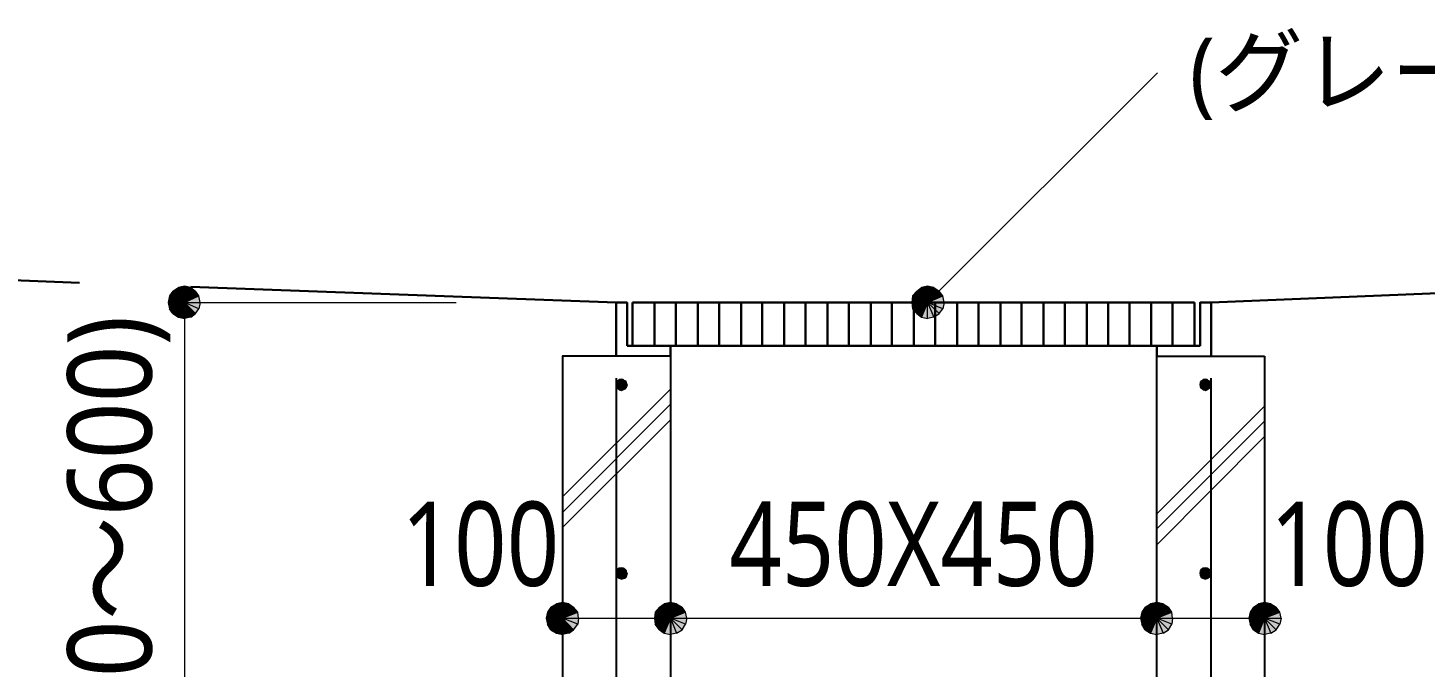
# Model space of a CAD drawing. Header units: millimetres. Extents: x 0 to 420, y 0 to 297.
# Drawn here: x 42.86 to 85.96, y 116.09 to 135.82 of the extents above; entities that cross this region are included whole.
import ezdxf
from ezdxf.enums import TextEntityAlignment as Align

# ---------------------------------------------------------------- set-up
doc = ezdxf.new("R2010")
doc.units = ezdxf.units.MM
doc.styles.add('kst32b', font='NotoSansJP-Variable.ttf')

msp = doc.modelspace()

# ---------------------------------------------------------------- hatches: boundary and pattern name
h = msp.add_hatch(color=7)
h.paths.add_polyline_path([(47.689, 127.847), (47.498, 127.804), (47.689, 127.339), (47.689, 127.847)])
h.paths.add_polyline_path([(47.498, 127.804), (47.689, 127.339), (47.329, 127.698), (47.498, 127.804)])
h.paths.add_polyline_path([(47.689, 127.339), (47.329, 127.698), (47.223, 127.55), (47.689, 127.339)])
h = msp.add_hatch(color=7)
h.paths.add_polyline_path([(48.133, 127.55), (48.027, 127.698), (47.689, 127.339), (48.133, 127.55)])
h.paths.add_polyline_path([(48.027, 127.698), (47.689, 127.339), (47.879, 127.804), (48.027, 127.698)])
h.paths.add_polyline_path([(47.689, 127.339), (47.879, 127.804), (47.689, 127.847), (47.689, 127.339)])
h = msp.add_hatch(color=7)
h.paths.add_polyline_path([(70.612, 127.847), (70.421, 127.804), (70.612, 127.339), (70.612, 127.847)])
h.paths.add_polyline_path([(70.421, 127.804), (70.612, 127.339), (70.273, 127.698), (70.421, 127.804)])
h.paths.add_polyline_path([(70.612, 127.339), (70.273, 127.698), (70.146, 127.55), (70.612, 127.339)])
h = msp.add_hatch(color=7)
h.paths.add_polyline_path([(71.078, 127.55), (70.972, 127.698), (70.612, 127.339), (71.078, 127.55)])
h.paths.add_polyline_path([(70.972, 127.698), (70.612, 127.339), (70.803, 127.804), (70.972, 127.698)])
h.paths.add_polyline_path([(70.612, 127.339), (70.803, 127.804), (70.612, 127.847), (70.612, 127.339)])
for points in [[(47.223, 127.55), (47.18, 127.339), (47.689, 127.339), (47.223, 127.55)], [(70.146, 127.55), (70.125, 127.339), (70.612, 127.339), (70.146, 127.55)], [(58.886, 117.792), (58.843, 117.602), (59.351, 117.602), (58.886, 117.792)], [(62.209, 117.792), (62.188, 117.602), (62.675, 117.602), (62.209, 117.792)], [(77.216, 117.792), (77.174, 117.602), (77.682, 117.602), (77.216, 117.792)], [(80.56, 117.792), (80.518, 117.602), (81.005, 117.602), (80.56, 117.792)]]:
    msp.add_hatch(color=7).paths.add_polyline_path(points)
h = msp.add_hatch(color=7)
h.paths.add_polyline_path([(47.18, 127.339), (47.223, 127.148), (47.689, 127.339), (47.18, 127.339)])
h.paths.add_polyline_path([(47.223, 127.148), (47.689, 127.339), (47.329, 127), (47.223, 127.148)])
h.paths.add_polyline_path([(47.689, 127.339), (47.329, 127), (47.498, 126.894), (47.689, 127.339)])
h = msp.add_hatch(color=7)
h.paths.add_polyline_path([(47.498, 126.894), (47.689, 126.852), (47.689, 127.339), (47.498, 126.894)])
h.paths.add_polyline_path([(47.689, 126.852), (47.689, 127.339), (47.879, 126.894), (47.689, 126.852)])
h.paths.add_polyline_path([(47.689, 127.339), (47.879, 126.894), (48.027, 127), (47.689, 127.339)])
h = msp.add_hatch(color=7)
h.paths.add_polyline_path([(48.027, 127), (48.133, 127.148), (47.689, 127.339), (48.027, 127)])
h.paths.add_polyline_path([(48.133, 127.148), (47.689, 127.339), (48.175, 127.339), (48.133, 127.148)])
h.paths.add_polyline_path([(47.689, 127.339), (48.175, 127.339), (48.133, 127.55), (47.689, 127.339)])
h = msp.add_hatch(color=7)
h.paths.add_polyline_path([(70.125, 127.339), (70.146, 127.148), (70.612, 127.339), (70.125, 127.339)])
h.paths.add_polyline_path([(70.146, 127.148), (70.612, 127.339), (70.273, 127), (70.146, 127.148)])
h.paths.add_polyline_path([(70.612, 127.339), (70.273, 127), (70.421, 126.894), (70.612, 127.339)])
h = msp.add_hatch(color=7)
h.paths.add_polyline_path([(70.421, 126.894), (70.612, 126.852), (70.612, 127.339), (70.421, 126.894)])
h.paths.add_polyline_path([(70.612, 126.852), (70.612, 127.339), (70.803, 126.894), (70.612, 126.852)])
h.paths.add_polyline_path([(70.612, 127.339), (70.803, 126.894), (70.972, 127), (70.612, 127.339)])
h = msp.add_hatch(color=7)
h.paths.add_polyline_path([(70.972, 127), (71.078, 127.148), (70.612, 127.339), (70.972, 127)])
h.paths.add_polyline_path([(71.078, 127.148), (70.612, 127.339), (71.12, 127.339), (71.078, 127.148)])
h.paths.add_polyline_path([(70.612, 127.339), (71.12, 127.339), (71.078, 127.55), (70.612, 127.339)])
h = msp.add_hatch(color=7)
h.paths.add_polyline_path([(61.066, 124.926), (61.002, 124.799), (61.172, 124.799), (61.066, 124.926)])
h.paths.add_polyline_path([(61.002, 124.799), (61.172, 124.799), (61.066, 124.693), (61.002, 124.799)])
h.paths.add_polyline_path([(61.172, 124.799), (61.066, 124.693), (61.172, 124.629), (61.172, 124.799)])
h = msp.add_hatch(color=7)
h.paths.add_polyline_path([(61.341, 124.799), (61.299, 124.926), (61.172, 124.799), (61.341, 124.799)])
h.paths.add_polyline_path([(61.299, 124.926), (61.172, 124.799), (61.172, 124.968), (61.299, 124.926)])
h.paths.add_polyline_path([(61.172, 124.799), (61.172, 124.968), (61.066, 124.926), (61.172, 124.799)])
h = msp.add_hatch(color=7)
h.paths.add_polyline_path([(61.172, 124.629), (61.299, 124.693), (61.172, 124.799), (61.172, 124.629)])
h.paths.add_polyline_path([(61.299, 124.693), (61.172, 124.799), (61.341, 124.799), (61.299, 124.693)])
h = msp.add_hatch(color=7)
h.paths.add_polyline_path([(79.058, 124.926), (79.015, 124.799), (79.185, 124.799), (79.058, 124.926)])
h.paths.add_polyline_path([(79.015, 124.799), (79.185, 124.799), (79.058, 124.693), (79.015, 124.799)])
h.paths.add_polyline_path([(79.185, 124.799), (79.058, 124.693), (79.185, 124.629), (79.185, 124.799)])
h = msp.add_hatch(color=7)
h.paths.add_polyline_path([(79.354, 124.799), (79.29, 124.926), (79.185, 124.799), (79.354, 124.799)])
h.paths.add_polyline_path([(79.29, 124.926), (79.185, 124.799), (79.185, 124.968), (79.29, 124.926)])
h.paths.add_polyline_path([(79.185, 124.799), (79.185, 124.968), (79.058, 124.926), (79.185, 124.799)])
h = msp.add_hatch(color=7)
h.paths.add_polyline_path([(79.185, 124.629), (79.29, 124.693), (79.185, 124.799), (79.185, 124.629)])
h.paths.add_polyline_path([(79.29, 124.693), (79.185, 124.799), (79.354, 124.799), (79.29, 124.693)])
h = msp.add_hatch(color=7)
h.paths.add_polyline_path([(61.066, 119.084), (61.002, 118.978), (61.172, 118.978), (61.066, 119.084)])
h.paths.add_polyline_path([(61.002, 118.978), (61.172, 118.978), (61.066, 118.851), (61.002, 118.978)])
h.paths.add_polyline_path([(61.172, 118.978), (61.066, 118.851), (61.172, 118.808), (61.172, 118.978)])
h = msp.add_hatch(color=7)
h.paths.add_polyline_path([(61.341, 118.978), (61.299, 119.084), (61.172, 118.978), (61.341, 118.978)])
h.paths.add_polyline_path([(61.299, 119.084), (61.172, 118.978), (61.172, 119.147), (61.299, 119.084)])
h.paths.add_polyline_path([(61.172, 118.978), (61.172, 119.147), (61.066, 119.084), (61.172, 118.978)])
h = msp.add_hatch(color=7)
h.paths.add_polyline_path([(61.172, 118.808), (61.299, 118.851), (61.172, 118.978), (61.172, 118.808)])
h.paths.add_polyline_path([(61.299, 118.851), (61.172, 118.978), (61.341, 118.978), (61.299, 118.851)])
h = msp.add_hatch(color=7)
h.paths.add_polyline_path([(79.058, 119.084), (79.015, 118.978), (79.185, 118.978), (79.058, 119.084)])
h.paths.add_polyline_path([(79.015, 118.978), (79.185, 118.978), (79.058, 118.851), (79.015, 118.978)])
h.paths.add_polyline_path([(79.185, 118.978), (79.058, 118.851), (79.185, 118.808), (79.185, 118.978)])
h = msp.add_hatch(color=7)
h.paths.add_polyline_path([(79.354, 118.978), (79.29, 119.084), (79.185, 118.978), (79.354, 118.978)])
h.paths.add_polyline_path([(79.29, 119.084), (79.185, 118.978), (79.185, 119.147), (79.29, 119.084)])
h.paths.add_polyline_path([(79.185, 118.978), (79.185, 119.147), (79.058, 119.084), (79.185, 118.978)])
h = msp.add_hatch(color=7)
h.paths.add_polyline_path([(79.185, 118.808), (79.29, 118.851), (79.185, 118.978), (79.185, 118.808)])
h.paths.add_polyline_path([(79.29, 118.851), (79.185, 118.978), (79.354, 118.978), (79.29, 118.851)])
h = msp.add_hatch(color=7)
h.paths.add_polyline_path([(59.351, 118.089), (59.161, 118.046), (59.351, 117.602), (59.351, 118.089)])
h.paths.add_polyline_path([(59.161, 118.046), (59.351, 117.602), (58.992, 117.941), (59.161, 118.046)])
h.paths.add_polyline_path([(59.351, 117.602), (58.992, 117.941), (58.886, 117.792), (59.351, 117.602)])
h = msp.add_hatch(color=7)
h.paths.add_polyline_path([(59.817, 117.792), (59.69, 117.941), (59.351, 117.602), (59.817, 117.792)])
h.paths.add_polyline_path([(59.69, 117.941), (59.351, 117.602), (59.542, 118.046), (59.69, 117.941)])
h.paths.add_polyline_path([(59.351, 117.602), (59.542, 118.046), (59.351, 118.089), (59.351, 117.602)])
h = msp.add_hatch(color=7)
h.paths.add_polyline_path([(59.69, 117.242), (59.817, 117.412), (59.351, 117.602), (59.69, 117.242)])
h.paths.add_polyline_path([(59.817, 117.412), (59.351, 117.602), (59.838, 117.602), (59.817, 117.412)])
h.paths.add_polyline_path([(59.351, 117.602), (59.838, 117.602), (59.817, 117.792), (59.351, 117.602)])
h = msp.add_hatch(color=7)
h.paths.add_polyline_path([(62.675, 118.089), (62.484, 118.046), (62.675, 117.602), (62.675, 118.089)])
h.paths.add_polyline_path([(62.484, 118.046), (62.675, 117.602), (62.336, 117.941), (62.484, 118.046)])
h.paths.add_polyline_path([(62.675, 117.602), (62.336, 117.941), (62.209, 117.792), (62.675, 117.602)])
h = msp.add_hatch(color=7)
h.paths.add_polyline_path([(63.14, 117.792), (63.034, 117.941), (62.675, 117.602), (63.14, 117.792)])
h.paths.add_polyline_path([(63.034, 117.941), (62.675, 117.602), (62.865, 118.046), (63.034, 117.941)])
h.paths.add_polyline_path([(62.675, 117.602), (62.865, 118.046), (62.675, 118.089), (62.675, 117.602)])
h = msp.add_hatch(color=7)
h.paths.add_polyline_path([(63.034, 117.242), (63.14, 117.412), (62.675, 117.602), (63.034, 117.242)])
h.paths.add_polyline_path([(63.14, 117.412), (62.675, 117.602), (63.183, 117.602), (63.14, 117.412)])
h.paths.add_polyline_path([(62.675, 117.602), (63.183, 117.602), (63.14, 117.792), (62.675, 117.602)])
h = msp.add_hatch(color=7)
h.paths.add_polyline_path([(77.682, 118.089), (77.491, 118.046), (77.682, 117.602), (77.682, 118.089)])
h.paths.add_polyline_path([(77.491, 118.046), (77.682, 117.602), (77.322, 117.941), (77.491, 118.046)])
h.paths.add_polyline_path([(77.682, 117.602), (77.322, 117.941), (77.216, 117.792), (77.682, 117.602)])
h = msp.add_hatch(color=7)
h.paths.add_polyline_path([(78.147, 117.792), (78.042, 117.941), (77.682, 117.602), (78.147, 117.792)])
h.paths.add_polyline_path([(78.042, 117.941), (77.682, 117.602), (77.872, 118.046), (78.042, 117.941)])
h.paths.add_polyline_path([(77.682, 117.602), (77.872, 118.046), (77.682, 118.089), (77.682, 117.602)])
h = msp.add_hatch(color=7)
h.paths.add_polyline_path([(78.042, 117.242), (78.147, 117.412), (77.682, 117.602), (78.042, 117.242)])
h.paths.add_polyline_path([(78.147, 117.412), (77.682, 117.602), (78.169, 117.602), (78.147, 117.412)])
h.paths.add_polyline_path([(77.682, 117.602), (78.169, 117.602), (78.147, 117.792), (77.682, 117.602)])
h = msp.add_hatch(color=7)
h.paths.add_polyline_path([(81.005, 118.089), (80.814, 118.046), (81.005, 117.602), (81.005, 118.089)])
h.paths.add_polyline_path([(80.814, 118.046), (81.005, 117.602), (80.666, 117.941), (80.814, 118.046)])
h.paths.add_polyline_path([(81.005, 117.602), (80.666, 117.941), (80.56, 117.792), (81.005, 117.602)])
h = msp.add_hatch(color=7)
h.paths.add_polyline_path([(81.471, 117.792), (81.365, 117.941), (81.005, 117.602), (81.471, 117.792)])
h.paths.add_polyline_path([(81.365, 117.941), (81.005, 117.602), (81.195, 118.046), (81.365, 117.941)])
h.paths.add_polyline_path([(81.005, 117.602), (81.195, 118.046), (81.005, 118.089), (81.005, 117.602)])
h = msp.add_hatch(color=7)
h.paths.add_polyline_path([(81.365, 117.242), (81.471, 117.412), (81.005, 117.602), (81.365, 117.242)])
h.paths.add_polyline_path([(81.471, 117.412), (81.005, 117.602), (81.513, 117.602), (81.471, 117.412)])
h.paths.add_polyline_path([(81.005, 117.602), (81.513, 117.602), (81.471, 117.792), (81.005, 117.602)])
h = msp.add_hatch(color=7)
h.paths.add_polyline_path([(58.843, 117.602), (58.886, 117.412), (59.351, 117.602), (58.843, 117.602)])
h.paths.add_polyline_path([(58.886, 117.412), (59.351, 117.602), (58.992, 117.242), (58.886, 117.412)])
h.paths.add_polyline_path([(59.351, 117.602), (58.992, 117.242), (59.161, 117.136), (59.351, 117.602)])
h = msp.add_hatch(color=7)
h.paths.add_polyline_path([(59.161, 117.136), (59.351, 117.094), (59.351, 117.602), (59.161, 117.136)])
h.paths.add_polyline_path([(59.351, 117.094), (59.351, 117.602), (59.542, 117.136), (59.351, 117.094)])
h.paths.add_polyline_path([(59.351, 117.602), (59.542, 117.136), (59.69, 117.242), (59.351, 117.602)])
h = msp.add_hatch(color=7)
h.paths.add_polyline_path([(62.188, 117.602), (62.209, 117.412), (62.675, 117.602), (62.188, 117.602)])
h.paths.add_polyline_path([(62.209, 117.412), (62.675, 117.602), (62.336, 117.242), (62.209, 117.412)])
h.paths.add_polyline_path([(62.675, 117.602), (62.336, 117.242), (62.484, 117.136), (62.675, 117.602)])
h = msp.add_hatch(color=7)
h.paths.add_polyline_path([(62.484, 117.136), (62.675, 117.094), (62.675, 117.602), (62.484, 117.136)])
h.paths.add_polyline_path([(62.675, 117.094), (62.675, 117.602), (62.865, 117.136), (62.675, 117.094)])
h.paths.add_polyline_path([(62.675, 117.602), (62.865, 117.136), (63.034, 117.242), (62.675, 117.602)])
h = msp.add_hatch(color=7)
h.paths.add_polyline_path([(77.174, 117.602), (77.216, 117.412), (77.682, 117.602), (77.174, 117.602)])
h.paths.add_polyline_path([(77.216, 117.412), (77.682, 117.602), (77.322, 117.242), (77.216, 117.412)])
h.paths.add_polyline_path([(77.682, 117.602), (77.322, 117.242), (77.491, 117.136), (77.682, 117.602)])
h = msp.add_hatch(color=7)
h.paths.add_polyline_path([(77.491, 117.136), (77.682, 117.094), (77.682, 117.602), (77.491, 117.136)])
h.paths.add_polyline_path([(77.682, 117.094), (77.682, 117.602), (77.872, 117.136), (77.682, 117.094)])
h.paths.add_polyline_path([(77.682, 117.602), (77.872, 117.136), (78.042, 117.242), (77.682, 117.602)])
h = msp.add_hatch(color=7)
h.paths.add_polyline_path([(80.518, 117.602), (80.56, 117.412), (81.005, 117.602), (80.518, 117.602)])
h.paths.add_polyline_path([(80.56, 117.412), (81.005, 117.602), (80.666, 117.242), (80.56, 117.412)])
h.paths.add_polyline_path([(81.005, 117.602), (80.666, 117.242), (80.814, 117.136), (81.005, 117.602)])
h = msp.add_hatch(color=7)
h.paths.add_polyline_path([(80.814, 117.136), (81.005, 117.094), (81.005, 117.602), (80.814, 117.136)])
h.paths.add_polyline_path([(81.005, 117.094), (81.005, 117.602), (81.195, 117.136), (81.005, 117.094)])
h.paths.add_polyline_path([(81.005, 117.602), (81.195, 117.136), (81.365, 117.242), (81.005, 117.602)])

# ---------------------------------------------------------------- linework, layer by layer
at = {"lineweight": 13}
for points in [[(70.612, 127.339), (77.703, 134.429)], [(47.689, 127.339), (56.071, 127.339)], [(47.689, 127.339), (47.689, 108.691), (47.689, 103.674), (47.689, 99.674), (47.689, 97.684), (47.689, 94.34)], [(62.675, 124.672), (59.351, 121.348)], [(59.351, 120.862), (62.675, 124.206)], [(81.005, 124.142), (77.682, 120.819)], [(62.675, 123.719), (59.351, 120.396)], [(77.682, 120.354), (81.005, 123.677)], [(81.005, 123.211), (77.682, 119.867)], [(59.351, 117.602), (62.675, 117.602), (77.682, 117.602), (81.005, 117.602)]]:
    msp.add_lwpolyline(points, dxfattribs=at)
at = {"lineweight": 30}
for points in [[(38.015, 128.206), (44.45, 127.952)], [(79.354, 127.339), (101.875, 128.27)], [(61.002, 127.339), (47.879, 127.825)], [(61.002, 125.688), (61.002, 127.339), (61.341, 127.339), (61.341, 126.005)], [(61.51, 127.339), (78.846, 127.339)], [(61.51, 127.339), (61.51, 126.005)], [(62.188, 126.005), (62.188, 127.339)], [(62.844, 127.339), (62.844, 126.005)], [(63.521, 126.005), (63.521, 127.339)], [(64.177, 127.339), (64.177, 126.005)], [(64.855, 126.005), (64.855, 127.339)], [(65.511, 127.339), (65.511, 126.005)], [(66.188, 126.005), (66.188, 127.339)], [(66.844, 127.339), (66.844, 126.005)], [(67.522, 126.005), (67.522, 127.339)], [(68.178, 127.339), (68.178, 126.005)], [(68.855, 126.005), (68.855, 127.339)], [(69.511, 127.339), (69.511, 126.005)], [(70.189, 126.005), (70.189, 127.339)], [(70.845, 127.339), (70.845, 126.005)], [(71.522, 126.005), (71.522, 127.339)], [(72.178, 127.339), (72.178, 126.005)], [(72.856, 126.005), (72.856, 127.339)], [(73.512, 127.339), (73.512, 126.005)], [(74.189, 126.005), (74.189, 127.339)], [(74.845, 127.339), (74.845, 126.005)], [(75.523, 126.005), (75.523, 127.339)], [(76.179, 127.339), (76.179, 126.005)], [(76.835, 126.005), (76.835, 127.339)], [(77.512, 127.339), (77.512, 126.005)], [(78.169, 126.005), (78.169, 127.339)], [(78.846, 126.005), (78.846, 127.339)], [(79.354, 125.688), (79.354, 127.339), (79.015, 127.339), (79.015, 126.005)], [(79.015, 126.005), (61.341, 126.005)], [(62.675, 126.005), (62.675, 125.688)], [(77.682, 126.005), (77.682, 125.688)]]:
    msp.add_lwpolyline(points, dxfattribs=at)
at = {"lineweight": 0}
for points in [[(47.689, 127.339), (47.329, 127.698), (47.223, 127.55)], [(47.498, 127.804), (47.689, 127.339), (47.329, 127.698)], [(47.689, 127.847), (47.498, 127.804), (47.689, 127.339)], [(47.689, 127.339), (47.879, 127.804), (47.689, 127.847)], [(48.027, 127.698), (47.689, 127.339), (47.879, 127.804)], [(48.133, 127.55), (48.027, 127.698), (47.689, 127.339)], [(70.612, 127.339), (70.273, 127.698), (70.146, 127.55)], [(70.421, 127.804), (70.612, 127.339), (70.273, 127.698)], [(70.612, 127.847), (70.421, 127.804), (70.612, 127.339)], [(70.612, 127.339), (70.803, 127.804), (70.612, 127.847)], [(70.972, 127.698), (70.612, 127.339), (70.803, 127.804)], [(71.078, 127.55), (70.972, 127.698), (70.612, 127.339)], [(47.223, 127.55), (47.18, 127.339), (47.689, 127.339)], [(47.18, 127.339), (47.223, 127.148), (47.689, 127.339)], [(47.223, 127.148), (47.689, 127.339), (47.329, 127)], [(47.689, 127.339), (47.329, 127), (47.498, 126.894)], [(47.498, 126.894), (47.689, 126.852), (47.689, 127.339)], [(47.689, 127.339), (48.175, 127.339), (48.133, 127.55)], [(47.689, 126.852), (47.689, 127.339), (47.879, 126.894)], [(47.689, 127.339), (47.879, 126.894), (48.027, 127)], [(48.027, 127), (48.133, 127.148), (47.689, 127.339)], [(48.133, 127.148), (47.689, 127.339), (48.175, 127.339)], [(70.146, 127.55), (70.125, 127.339), (70.612, 127.339)], [(70.125, 127.339), (70.146, 127.148), (70.612, 127.339)], [(70.146, 127.148), (70.612, 127.339), (70.273, 127)], [(70.612, 127.339), (70.273, 127), (70.421, 126.894)], [(70.421, 126.894), (70.612, 126.852), (70.612, 127.339)], [(70.612, 127.339), (71.12, 127.339), (71.078, 127.55)], [(70.612, 126.852), (70.612, 127.339), (70.803, 126.894)], [(70.612, 127.339), (70.803, 126.894), (70.972, 127)], [(70.972, 127), (71.078, 127.148), (70.612, 127.339)], [(71.078, 127.148), (70.612, 127.339), (71.12, 127.339)], [(61.066, 124.926), (61.002, 124.799), (61.172, 124.799)], [(61.002, 124.799), (61.172, 124.799), (61.066, 124.693)], [(61.172, 124.799), (61.172, 124.968), (61.066, 124.926)], [(61.172, 124.799), (61.066, 124.693), (61.172, 124.629)], [(61.299, 124.926), (61.172, 124.799), (61.172, 124.968)], [(61.341, 124.799), (61.299, 124.926), (61.172, 124.799)], [(61.172, 124.629), (61.299, 124.693), (61.172, 124.799)], [(61.299, 124.693), (61.172, 124.799), (61.341, 124.799)], [(79.058, 124.926), (79.015, 124.799), (79.185, 124.799)], [(79.015, 124.799), (79.185, 124.799), (79.058, 124.693)], [(79.185, 124.799), (79.185, 124.968), (79.058, 124.926)], [(79.185, 124.799), (79.058, 124.693), (79.185, 124.629)], [(79.29, 124.926), (79.185, 124.799), (79.185, 124.968)], [(79.354, 124.799), (79.29, 124.926), (79.185, 124.799)], [(79.185, 124.629), (79.29, 124.693), (79.185, 124.799)], [(79.29, 124.693), (79.185, 124.799), (79.354, 124.799)], [(61.066, 119.084), (61.002, 118.978), (61.172, 118.978)], [(61.002, 118.978), (61.172, 118.978), (61.066, 118.851)], [(61.172, 118.978), (61.172, 119.147), (61.066, 119.084)], [(61.172, 118.978), (61.066, 118.851), (61.172, 118.808)], [(61.299, 119.084), (61.172, 118.978), (61.172, 119.147)], [(61.341, 118.978), (61.299, 119.084), (61.172, 118.978)], [(61.172, 118.808), (61.299, 118.851), (61.172, 118.978)], [(61.299, 118.851), (61.172, 118.978), (61.341, 118.978)], [(79.058, 119.084), (79.015, 118.978), (79.185, 118.978)], [(79.015, 118.978), (79.185, 118.978), (79.058, 118.851)], [(79.185, 118.978), (79.185, 119.147), (79.058, 119.084)], [(79.185, 118.978), (79.058, 118.851), (79.185, 118.808)], [(79.29, 119.084), (79.185, 118.978), (79.185, 119.147)], [(79.354, 118.978), (79.29, 119.084), (79.185, 118.978)], [(79.185, 118.808), (79.29, 118.851), (79.185, 118.978)], [(79.29, 118.851), (79.185, 118.978), (79.354, 118.978)], [(58.886, 117.792), (58.843, 117.602), (59.351, 117.602)], [(59.351, 117.602), (58.992, 117.941), (58.886, 117.792)], [(59.161, 118.046), (59.351, 117.602), (58.992, 117.941)], [(59.351, 118.089), (59.161, 118.046), (59.351, 117.602)], [(59.351, 117.602), (59.542, 118.046), (59.351, 118.089)], [(59.69, 117.941), (59.351, 117.602), (59.542, 118.046)], [(59.817, 117.792), (59.69, 117.941), (59.351, 117.602)], [(59.351, 117.602), (59.838, 117.602), (59.817, 117.792)], [(62.209, 117.792), (62.188, 117.602), (62.675, 117.602)], [(62.675, 117.602), (62.336, 117.941), (62.209, 117.792)], [(62.484, 118.046), (62.675, 117.602), (62.336, 117.941)], [(62.675, 118.089), (62.484, 118.046), (62.675, 117.602)], [(62.675, 117.602), (62.865, 118.046), (62.675, 118.089)], [(63.034, 117.941), (62.675, 117.602), (62.865, 118.046)], [(63.14, 117.792), (63.034, 117.941), (62.675, 117.602)], [(62.675, 117.602), (63.183, 117.602), (63.14, 117.792)], [(77.216, 117.792), (77.174, 117.602), (77.682, 117.602)], [(77.682, 117.602), (77.322, 117.941), (77.216, 117.792)], [(77.491, 118.046), (77.682, 117.602), (77.322, 117.941)], [(77.682, 118.089), (77.491, 118.046), (77.682, 117.602)], [(77.682, 117.602), (77.872, 118.046), (77.682, 118.089)], [(78.042, 117.941), (77.682, 117.602), (77.872, 118.046)], [(78.147, 117.792), (78.042, 117.941), (77.682, 117.602)], [(77.682, 117.602), (78.169, 117.602), (78.147, 117.792)], [(80.56, 117.792), (80.518, 117.602), (81.005, 117.602)], [(81.005, 117.602), (80.666, 117.941), (80.56, 117.792)], [(80.814, 118.046), (81.005, 117.602), (80.666, 117.941)], [(81.005, 118.089), (80.814, 118.046), (81.005, 117.602)], [(81.005, 117.602), (81.195, 118.046), (81.005, 118.089)], [(81.365, 117.941), (81.005, 117.602), (81.195, 118.046)], [(81.471, 117.792), (81.365, 117.941), (81.005, 117.602)], [(81.005, 117.602), (81.513, 117.602), (81.471, 117.792)], [(58.843, 117.602), (58.886, 117.412), (59.351, 117.602)], [(58.886, 117.412), (59.351, 117.602), (58.992, 117.242)], [(59.351, 117.602), (58.992, 117.242), (59.161, 117.136)], [(59.161, 117.136), (59.351, 117.094), (59.351, 117.602)], [(59.351, 117.094), (59.351, 117.602), (59.542, 117.136)], [(59.351, 117.602), (59.542, 117.136), (59.69, 117.242)], [(59.69, 117.242), (59.817, 117.412), (59.351, 117.602)], [(59.817, 117.412), (59.351, 117.602), (59.838, 117.602)], [(62.188, 117.602), (62.209, 117.412), (62.675, 117.602)], [(62.209, 117.412), (62.675, 117.602), (62.336, 117.242)], [(62.675, 117.602), (62.336, 117.242), (62.484, 117.136)], [(62.484, 117.136), (62.675, 117.094), (62.675, 117.602)], [(62.675, 117.094), (62.675, 117.602), (62.865, 117.136)], [(62.675, 117.602), (62.865, 117.136), (63.034, 117.242)], [(63.034, 117.242), (63.14, 117.412), (62.675, 117.602)], [(63.14, 117.412), (62.675, 117.602), (63.183, 117.602)], [(77.174, 117.602), (77.216, 117.412), (77.682, 117.602)], [(77.216, 117.412), (77.682, 117.602), (77.322, 117.242)], [(77.682, 117.602), (77.322, 117.242), (77.491, 117.136)], [(77.491, 117.136), (77.682, 117.094), (77.682, 117.602)], [(77.682, 117.094), (77.682, 117.602), (77.872, 117.136)], [(77.682, 117.602), (77.872, 117.136), (78.042, 117.242)], [(78.042, 117.242), (78.147, 117.412), (77.682, 117.602)], [(78.147, 117.412), (77.682, 117.602), (78.169, 117.602)], [(80.518, 117.602), (80.56, 117.412), (81.005, 117.602)], [(80.56, 117.412), (81.005, 117.602), (80.666, 117.242)], [(81.005, 117.602), (80.666, 117.242), (80.814, 117.136)], [(80.814, 117.136), (81.005, 117.094), (81.005, 117.602)], [(81.005, 117.094), (81.005, 117.602), (81.195, 117.136)], [(81.005, 117.602), (81.195, 117.136), (81.365, 117.242)], [(81.365, 117.242), (81.471, 117.412), (81.005, 117.602)], [(81.471, 117.412), (81.005, 117.602), (81.513, 117.602)]]:
    msp.add_lwpolyline(points, close=True, dxfattribs=at)
at = {"lineweight": 25}
for points in [[(62.675, 125.688), (59.351, 125.688), (59.351, 99.674)], [(62.675, 125.688), (62.675, 103.674)], [(77.682, 103.674), (77.682, 125.688), (81.005, 125.688)], [(81.005, 125.688), (81.005, 99.674)], [(61.002, 125.01), (61.002, 101.685)], [(79.354, 101.685), (79.354, 125.01)]]:
    msp.add_lwpolyline(points, dxfattribs=at)
for points in [[(61.32, 124.809), (61.307, 124.871), (61.273, 124.921), (61.223, 124.956), (61.161, 124.968), (61.099, 124.956), (61.049, 124.921), (61.015, 124.871), (61.002, 124.809), (61.015, 124.747), (61.049, 124.697), (61.099, 124.663), (61.161, 124.65), (61.223, 124.663), (61.273, 124.697), (61.307, 124.747)], [(79.333, 124.809), (79.32, 124.871), (79.286, 124.921), (79.236, 124.956), (79.174, 124.968), (79.112, 124.956), (79.062, 124.921), (79.028, 124.871), (79.015, 124.809), (79.028, 124.747), (79.062, 124.697), (79.112, 124.663), (79.174, 124.65), (79.236, 124.663), (79.286, 124.697), (79.32, 124.747)], [(61.32, 118.988), (61.307, 119.05), (61.273, 119.101), (61.223, 119.135), (61.161, 119.147), (61.099, 119.135), (61.049, 119.101), (61.015, 119.05), (61.002, 118.988), (61.015, 118.927), (61.049, 118.876), (61.099, 118.842), (61.161, 118.83), (61.223, 118.842), (61.273, 118.876), (61.307, 118.927)], [(79.333, 118.988), (79.32, 119.05), (79.286, 119.101), (79.236, 119.135), (79.174, 119.147), (79.112, 119.135), (79.062, 119.101), (79.028, 119.05), (79.015, 118.988), (79.028, 118.927), (79.062, 118.876), (79.112, 118.842), (79.174, 118.83), (79.236, 118.842), (79.286, 118.876), (79.32, 118.927)]]:
    msp.add_lwpolyline(points, close=True, dxfattribs=at)

# ---------------------------------------------------------------- texts
at = {"style": 'kst32b'}
for s, height, p, p2 in [('(グレーチング枠付き)', 2.07913, (78.698, 133.435), (104.687, 133.435)), ('H(460～600)', 2.5989, (46.673, 109.072), (46.673, 126.939)), ('100', 2.5989, (54.377, 118.597), (59.25, 118.597)), ('450X450', 2.5989, (64.495, 118.597), (75.865, 118.597)), ('100', 2.5989, (81.174, 118.597), (86.047, 118.597))]:
    msp.add_text(s, height=height, dxfattribs=at).set_placement(p, p2, align=Align.FIT)

doc.saveas('drawing.dxf')
